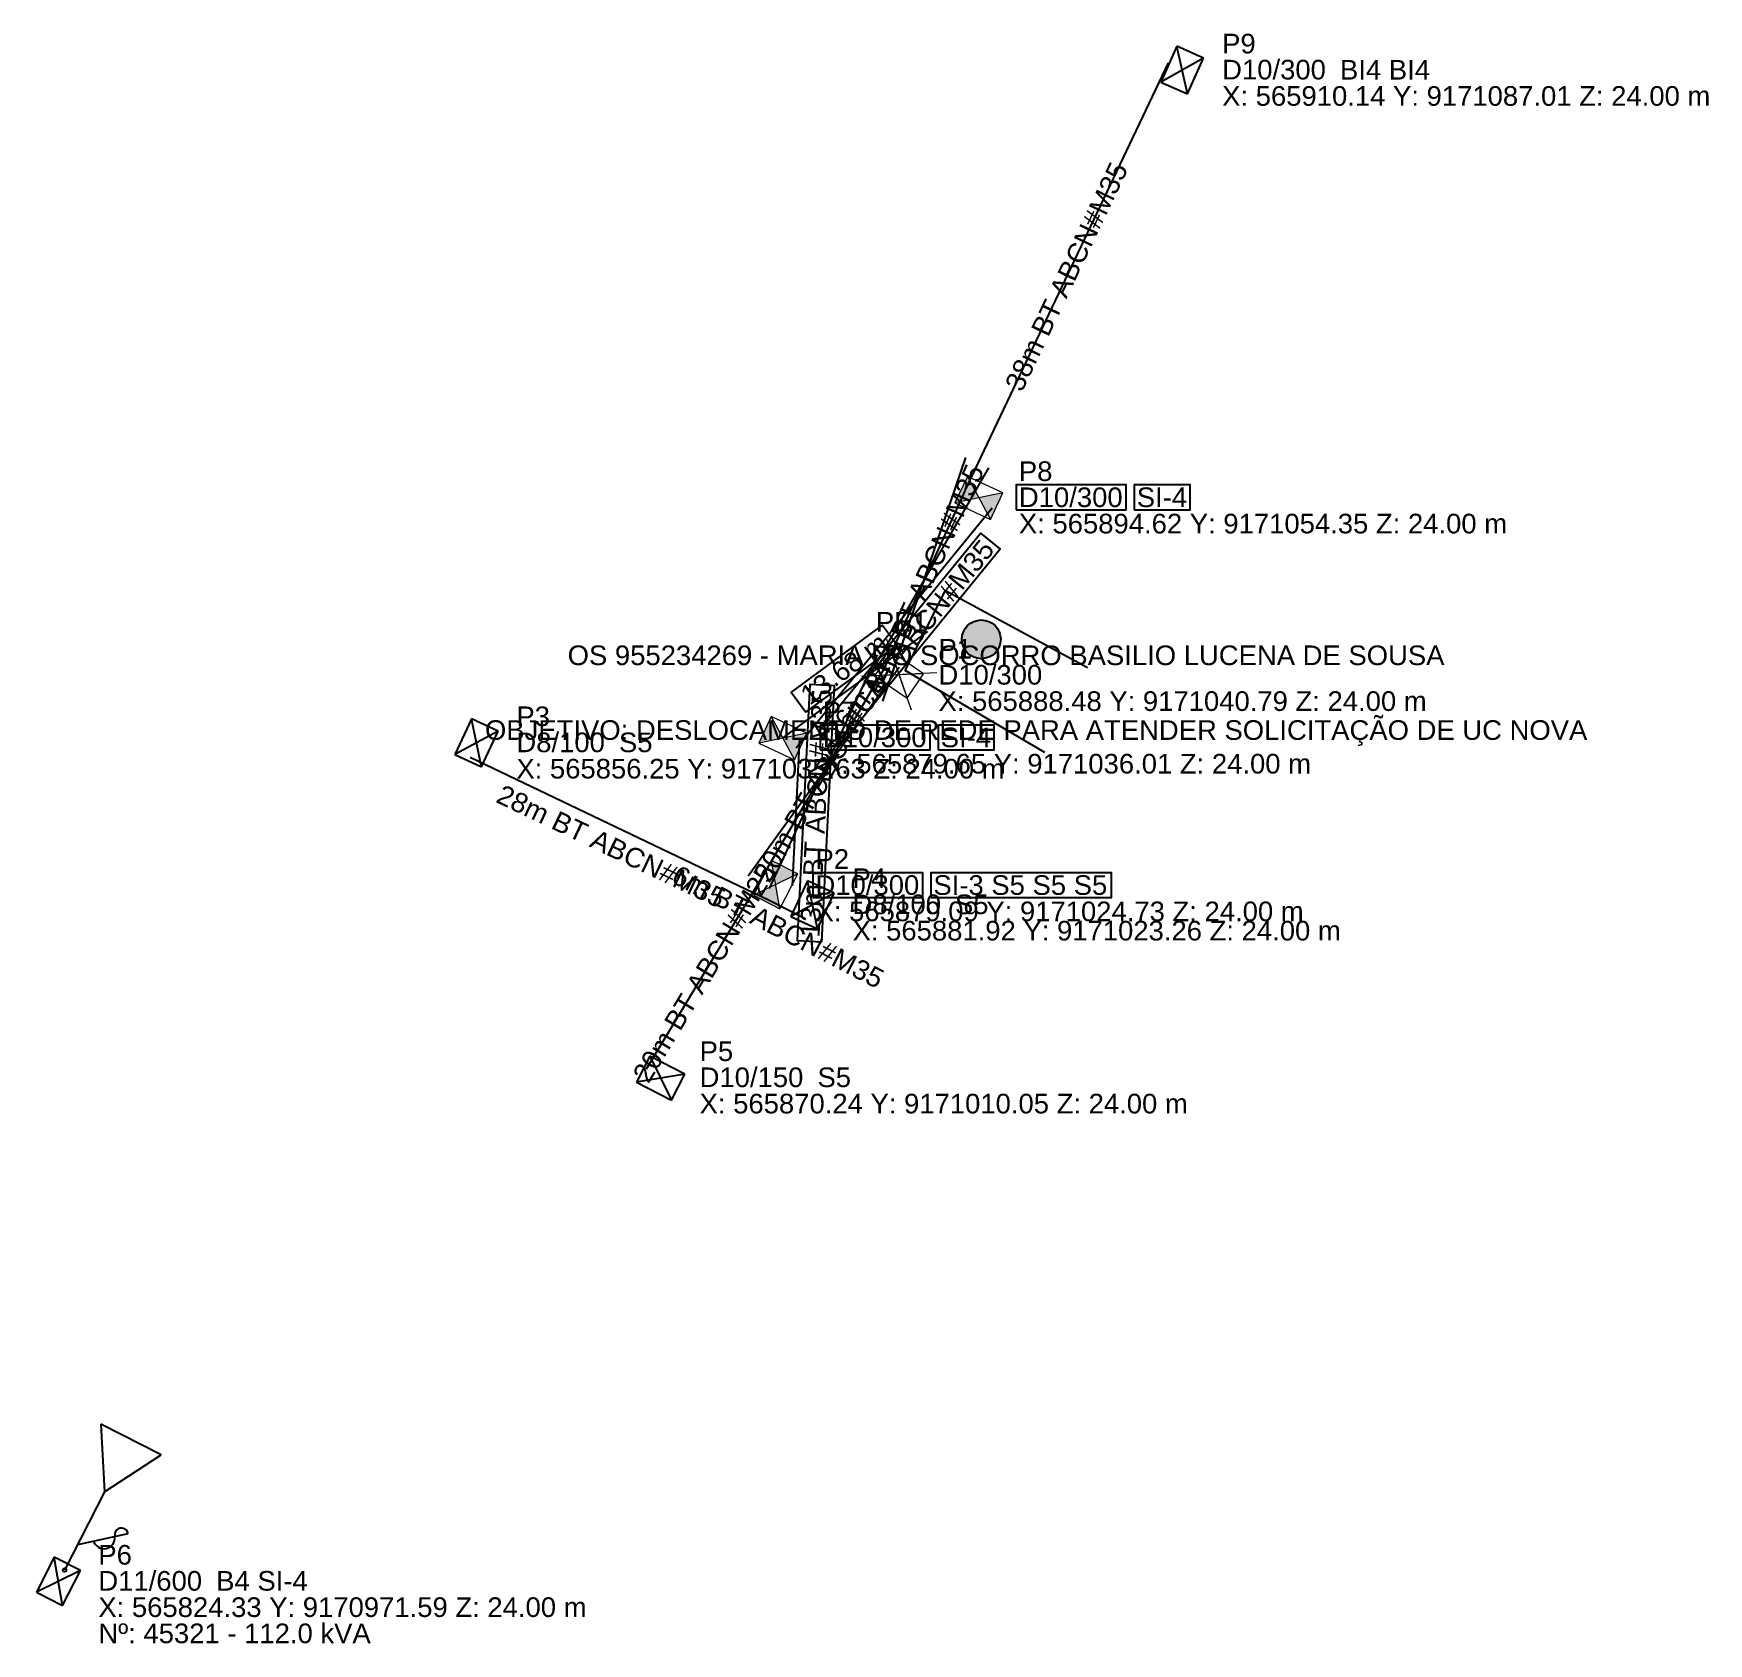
# Model space of a CAD drawing. Header units: metres. Extents: x 565822 to 565950, y 9170967 to 9171090.
import ezdxf
from ezdxf.enums import TextEntityAlignment as Align

# ---------------------------------------------------------------- set-up
doc = ezdxf.new("R2010")
doc.units = ezdxf.units.M
for name, color, linetype in [('LINHAS', 7, 'CONTINUOUS'), ('PONTO DE ENTREGA', 8, 'CONTINUOUS'), ('PONTO FOTO', 4, 'CONTINUOUS'), ('POSTE', 3, 'CONTINUOUS'), ('Poste dt', 3, 'Continuous'), ('Poste Existente', 3, 'Continuous'), ('Poste retirar', 7, 'Continuous'), ('REDE SECUNDARIA - Instalar', 5, 'CONTINUOUS'), ('REDE SECUNDARIA - Manter', 5, 'CONTINUOUS'), ('REDE SECUNDARIA - Remover', 5, 'CONTINUOUS'), ('TEXTOS A IMPLANTAR', 1, 'CONTINUOUS'), ('TEXTOS A REMOVER', 7, 'CONTINUOUS'), ('TEXTOS EXISTENTES', 7, 'CONTINUOUS'), ('TEXTOS MAPA', 8, 'CONTINUOUS'), ('TRAFO', 7, 'CONTINUOUS')]:
    doc.layers.add(name, color=color, linetype=linetype)
doc.styles.add('ARIAL', font='arial.ttf')

# ---------------------------------------------------------------- blocks, each defined once
blk = doc.blocks.new('DTPXX')
at = {"color": 1, "lineweight": 0}
for p, q in [((1.728679, -2.293551), (-1.728679, 2.293551)), ((-1.708098, -2.308919), (1.708098, 2.308919))]:
    blk.add_line(p, q, dxfattribs=at)
at = {"color": 3, "lineweight": 0}
for p, q in [((-1.120087, 1.5), (-1.120087, -1.5)), ((1.120087, 1.5), (-1.120087, 1.5)), ((1.120087, -1.5), (-1.120087, 1.5)), ((1.120087, 1.5), (-1.120087, -1.5)), ((1.120087, -1.5), (1.120087, 1.5)), ((-1.120087, -1.5), (1.120087, -1.5))]:
    blk.add_line(p, q, dxfattribs=at)
blk = doc.blocks.new('PosteDtRetirar')
at = {"layer": 'Poste retirar'}
blk.add_blockref('DTPXX', (0.003631, 0.008945), dxfattribs=at)
at = {"layer": 'poste'}
for tag, p in [('MODELO', (-2.878805, 2.548923)), ('COD', (1.996674, -1.514935))]:
    blk.add_attdef(tag, p, '', height=1.6, dxfattribs=at)
blk = doc.blocks.new('dtp')
at = {"linetype": 'Continuous', "lineweight": 0, "ltscale": 0.01}
h = blk.add_hatch(color=0, dxfattribs=at)
h.paths.add_polyline_path([(-1.12, 1.5), (0, 0), (1.12, 1.5)])
h.paths.add_polyline_path([(-1.12, -1.5), (1.12, -1.5), (0, 0)])
at = {"color": 0, "lineweight": 0}
for p, q in [((-1.12, -1.5), (1.12, 1.5)), ((-1.12, 1.5), (1.12, -1.5)), ((1.12, 1.5), (-1.12, 1.5)), ((-1.12, 1.5), (-1.12, -1.5)), ((1.12, -1.5), (1.12, 1.5)), ((-1.12, -1.5), (1.12, -1.5))]:
    blk.add_line(p, q, dxfattribs=at)
blk = doc.blocks.new('PosteDtProjetado')
at = {"layer": 'Poste dt', "rotation": 180}
blk.add_blockref('dtp', (-0.05948, 0.026162), dxfattribs=at)
at = {"layer": 'poste', "ltscale": 0.01}
for tag, p in [('MODELO', (-3.273471, 2.731691)), ('COD', (1.964351, -1.493983))]:
    blk.add_attdef(tag, p, '', height=1.6, dxfattribs=at)
blk = doc.blocks.new('dt')
at = {"color": 0}
for p, q in [((1.120087, 1.5), (-1.120087, 1.5)), ((-1.120087, 1.5), (-1.120087, -1.5)), ((-1.120087, 1.5), (1.120087, -1.5)), ((-1.120087, -1.5), (1.120087, 1.5)), ((1.120087, -1.5), (1.120087, 1.5)), ((-1.120087, -1.5), (1.120087, -1.5))]:
    blk.add_line(p, q, dxfattribs=at)
for tag, p in [('MODELO', (-2.878805, 2.548923)), ('COD', (1.996674, -1.514935))]:
    blk.add_attdef(tag, p, '', height=1.6, dxfattribs=at)
blk = doc.blocks.new('PosteDtExistente')
at = {"layer": 'Poste Existente', "rotation": 180}
blk.add_blockref('dt', (-0.036594, -0.043517), dxfattribs=at)
at = {"layer": 'poste'}
for tag, p in [('MODELO', (-2.878805, 2.548923)), ('COD', (1.996674, -1.514935))]:
    blk.add_attdef(tag, p, '', height=1.6, dxfattribs=at)
blk = doc.blocks.new('TransformadorComChaveExistente', base_point=(13.7, 6))
at = {"linetype": 'CONTINUOUS'}
h = blk.add_hatch(color=256, dxfattribs=at)
edge = h.paths.add_edge_path(flags=0)
edge.add_arc((13.7, 6.93), 0.14, 90, 90)
for p, q in [((16.28, 18.12), (11.11, 18.12)), ((11.11, 18.12), (13.7, 13.64)), ((13.7, 13.64), (16.28, 18.12)), ((13.7, 13.64), (13.7, 6.93)), ((13.7, 9.14), (16.75, 11.62))]:
    blk.add_line(p, q)
blk.add_circle((13.7, 6.93), 0.14)
for centre, radius, start, end in [((16.34, 11.31), 0.511, 37.2065, 221.6178), ((15.26, 10.5), 0.839, 223.4635, 34.319)]:
    blk.add_arc(centre, radius, start, end)
blk = doc.blocks.new('PontoEntrega', base_point=(8.56, 3.62))
h = blk.add_hatch(color=1)
h.dxf.hatch_style = 1
h.paths.add_polyline_path([(14.13, 3.03, 1), (11.17, 3.03, 1)])
at = {"color": 1}
blk.add_circle((12.65, 3.03), 1.48, dxfattribs=at)

msp = doc.modelspace()

# ---------------------------------------------------------------- linework, layer by layer
at = {"color": 1, "linetype": 'CONTINUOUS'}
for p, q in [((565895.31, 9171056.61), (565885.51, 9171039.56)), ((565887.24, 9171038.78), (565893.58, 9171057.39)), ((565888.47, 9171041.36), (565876.94, 9171025.43)), ((565878.58, 9171024.47), (565886.83, 9171042.32))]:
    msp.add_line(p, q, dxfattribs=at)
at = {"layer": 'LINHAS'}
for p, q in [((565888.94, 9171041.14), (565892.02, 9171047.23)), ((565892.02, 9171047.23), (565902.85, 9171041.35)), ((565899.59, 9171034.87), (565888.94, 9171041.14))]:
    msp.add_line(p, q, dxfattribs=at)
at = {"layer": 'PONTO DE ENTREGA'}
msp.add_line((565879.65, 9171036.01), (565890.66, 9171044.1), dxfattribs=at)
msp.add_lwpolyline([(565881.35, 9171037.94), (565888.32, 9171043.06), (565887.19, 9171044.59), (565880.22, 9171039.47), (565881.35, 9171037.94)], close=True, dxfattribs=at)
at = {"layer": 'REDE SECUNDARIA - Instalar'}
for points in [[(565880.62, 9171035.22), (565895.59, 9171053.56)], [(565880.33, 9171024.67), (565880.9, 9171035.95)]]:
    msp.add_lwpolyline(points, dxfattribs=at)
at = {"layer": 'REDE SECUNDARIA - Manter'}
for points in [[(565909.01, 9171087.55), (565893.49, 9171054.88)], [(565855.71, 9171034.5), (565878.55, 9171023.6)], [(565878.02, 9171025.38), (565869.17, 9171010.69)], [(565878.51, 9171023.62), (565881.34, 9171022.15)]]:
    msp.add_lwpolyline(points, dxfattribs=at)
at = {"layer": 'REDE SECUNDARIA - Remover'}
for points in [[(565893.48, 9171054.86), (565887.34, 9171041.31)], [(565887.4, 9171041.42), (565878.01, 9171025.36)]]:
    msp.add_lwpolyline(points, dxfattribs=at)
at = {"layer": 'TEXTOS A IMPLANTAR'}
for points in [[(565897.42, 9171053.4), (565905.82, 9171053.4), (565905.82, 9171055.3), (565897.42, 9171055.3), (565897.42, 9171053.4)], [(565906.42, 9171053.4), (565910.7, 9171053.4), (565910.7, 9171055.3), (565906.42, 9171055.3), (565906.42, 9171053.4)], [(565883.81, 9171035.26), (565896.19, 9171050.42), (565894.72, 9171051.62), (565882.34, 9171036.46), (565883.81, 9171035.26)], [(565882.58, 9171020.41), (565883.55, 9171039.96), (565881.65, 9171040.06), (565880.68, 9171020.51), (565882.58, 9171020.41)], [(565882.45, 9171035.06), (565890.85, 9171035.06), (565890.85, 9171036.96), (565882.45, 9171036.96), (565882.45, 9171035.06)], [(565891.45, 9171035.06), (565895.73, 9171035.06), (565895.73, 9171036.96), (565891.45, 9171036.96), (565891.45, 9171035.06)], [(565881.89, 9171023.78), (565890.29, 9171023.78), (565890.29, 9171025.68), (565881.89, 9171025.68), (565881.89, 9171023.78)], [(565890.89, 9171023.78), (565904.7, 9171023.78), (565904.7, 9171025.68), (565890.89, 9171025.68), (565890.89, 9171023.78)]]:
    msp.add_lwpolyline(points, close=True, dxfattribs=at)

# ---------------------------------------------------------------- block references
for name, p, rotation in [('PosteDtExistente', (565910.14, 9171087.01), 336.14790525604224), ('PosteDtProjetado', (565894.62, 9171054.35), 65.00299999999999), ('PosteDtRetirar', (565888.48, 9171040.79), 55.79000000000002), ('PosteDtExistente', (565856.25, 9171035.63), 334.9322105034013), ('PosteDtProjetado', (565879.65, 9171036.01), 65.00299999999999), ('PosteDtProjetado', (565879.09, 9171024.73), 332.6935566204577), ('PosteDtExistente', (565881.92, 9171023.26), 334.9322105034013), ('PosteDtExistente', (565870.24, 9171010.05), 62.86459294832787), ('PosteDtExistente', (565824.33, 9170971.59), 333.10548881220063)]:
    msp.add_blockref(name, p, dxfattribs=dict(rotation=rotation))
at = {"layer": 'PONTO DE ENTREGA'}
msp.add_blockref('PontoEntrega', (565890.66, 9171044.1), dxfattribs=at)
at = {"layer": 'TRAFO', "rotation": 333.02}
msp.add_blockref('TransformadorComChaveExistente', (565824.33, 9170971.59), dxfattribs=at)

# ---------------------------------------------------------------- texts
at = {"style": 'Arial'}
for s, p in [('X: 565910.14 Y: 9171087.01 Z: 24.00 m', (565913.14, 9171085.01)), ('X: 565894.62 Y: 9171054.35 Z: 24.00 m', (565897.62, 9171052.35)), ('X: 565888.48 Y: 9171040.79 Z: 24.00 m', (565891.48, 9171038.79)), ('X: 565879.65 Y: 9171036.01 Z: 24.00 m', (565882.65, 9171034.01)), ('X: 565856.25 Y: 9171035.63 Z: 24.00 m', (565859.25, 9171033.63)), ('X: 565879.09 Y: 9171024.73 Z: 24.00 m', (565882.09, 9171022.73)), ('X: 565881.92 Y: 9171023.26 Z: 24.00 m', (565884.92, 9171021.26)), ('X: 565870.24 Y: 9171010.05 Z: 24.00 m', (565873.24, 9171008.05)), ('X: 565824.33 Y: 9170971.59 Z: 24.00 m', (565827.33, 9170969.59))]:
    msp.add_text(s, height=1.5, dxfattribs=at).set_placement(p, align=Align.MIDDLE_LEFT)
at = {"layer": 'PONTO DE ENTREGA', "style": 'Arial'}
msp.add_text('PE1', height=1.5, dxfattribs=at).set_placement((565890.66, 9171044.1), align=Align.RIGHT)
at = {"layer": 'PONTO DE ENTREGA', "insert": (565884.27, 9171041.26), "char_height": 1.5, "attachment_point": 5, "rotation": 36.2757, "style": 'Arial'}
msp.add_mtext('13.68 m', dxfattribs=at)
at = {"layer": 'PONTO FOTO', "style": 'Arial'}
for s, p in [('P9', (565913.14, 9171089.01)), ('P8', (565897.62, 9171056.35)), ('P1', (565891.48, 9171042.79)), ('P7', (565882.65, 9171038.01)), ('P3', (565859.25, 9171037.63)), ('P2', (565882.09, 9171026.73)), ('P4', (565884.92, 9171025.26)), ('P5', (565873.24, 9171012.05)), ('P6', (565827.33, 9170973.59))]:
    msp.add_text(s, height=1.5, dxfattribs=at).set_placement(p, align=Align.MIDDLE_LEFT)
at = {"layer": 'TEXTOS A IMPLANTAR', "char_height": 1.5, "attachment_point": 4, "style": 'Arial'}
for s, insert in [('D10/300', (565897.62, 9171054.35)), ('SI-4', (565906.62, 9171054.35)), ('D10/300', (565882.65, 9171036.01)), ('SI-4', (565891.65, 9171036.01)), ('D10/300', (565882.09, 9171024.73)), ('SI-3 S5 S5 S5', (565891.09, 9171024.73))]:
    msp.add_mtext(s, dxfattribs=dict(at, insert=insert))
at = {"layer": 'TEXTOS A IMPLANTAR', "char_height": 1.5, "attachment_point": 2, "style": 'Arial'}
for s, insert, rotation in [('26m BT ABCN#M35', (565888.68, 9171043.92), 50.7707), ('13m BT ABCN#M35', (565881.37, 9171030.27), 87.1375)]:
    msp.add_mtext(s, dxfattribs=dict(at, insert=insert, rotation=rotation))
at = {"layer": 'TEXTOS A REMOVER', "char_height": 1.5, "attachment_point": 2, "style": 'Arial'}
for s, insert, rotation in [('14m BT ABCN#M35', (565889.73, 9171048.39), 65.647), ('20m BT ABCN#CA4', (565882.06, 9171033.77), 59.6649)]:
    msp.add_mtext(s, dxfattribs=dict(at, insert=insert, rotation=rotation))
at = {"layer": 'TEXTOS A REMOVER', "insert": (565891.48, 9171040.79), "char_height": 1.5, "attachment_point": 4, "style": 'Arial'}
msp.add_mtext('D10/300', dxfattribs=at)
at = {"layer": 'TEXTOS EXISTENTES', "char_height": 1.5, "attachment_point": 4, "style": 'Arial'}
for s, insert in [('D10/300', (565913.14, 9171087.01)), ('BI4 BI4', (565922.14, 9171087.01)), ('D8/100', (565859.25, 9171035.63)), ('S5', (565867.08, 9171035.63)), ('D8/100', (565884.92, 9171023.26)), ('S5', (565892.74, 9171023.26)), ('D10/150', (565873.24, 9171010.05)), ('S5', (565882.24, 9171010.05)), ('D11/600', (565827.33, 9170971.59)), ('B4 SI-4', (565836.33, 9170971.59))]:
    msp.add_mtext(s, dxfattribs=dict(at, insert=insert))
at = {"layer": 'TEXTOS EXISTENTES', "char_height": 1.5, "attachment_point": 2, "style": 'Arial'}
for s, insert, rotation in [('38m BT ABCN#M35', (565900.57, 9171071.54), 64.5858), ('28m BT ABCN#M35', (565866.81, 9171028.38), 334.4843), ('20m BT ABCN#M25', (565872.95, 9171018.42), 58.9289), ('6m BT ABCN#M35', (565879.58, 9171022.22), 332.5701)]:
    msp.add_mtext(s, dxfattribs=dict(at, insert=insert, rotation=rotation))
at = {"layer": 'TEXTOS MAPA', "true_color": 0xffeb3b, "style": 'Arial'}
for s, p in [('OS 955234269 - MARIA DO SOCORRO BASILIO LUCENA DE SOUSA', (565896.64, 9171042.29)), ('OBJETIVO: DESLOCAMENTO DE REDE PARA ATENDER SOLICITAÇÃO DE UC NOVA ', (565899.23, 9171036.58))]:
    msp.add_text(s, height=1.5, dxfattribs=at).set_placement(p, align=Align.MIDDLE_CENTER)
at = {"layer": 'TRAFO', "style": 'Arial'}
msp.add_text('Nº: 45321 - 112.0 kVA', height=1.5, dxfattribs=at).set_placement((565827.33, 9170967.59), align=Align.MIDDLE_LEFT)

doc.saveas('drawing.dxf')
